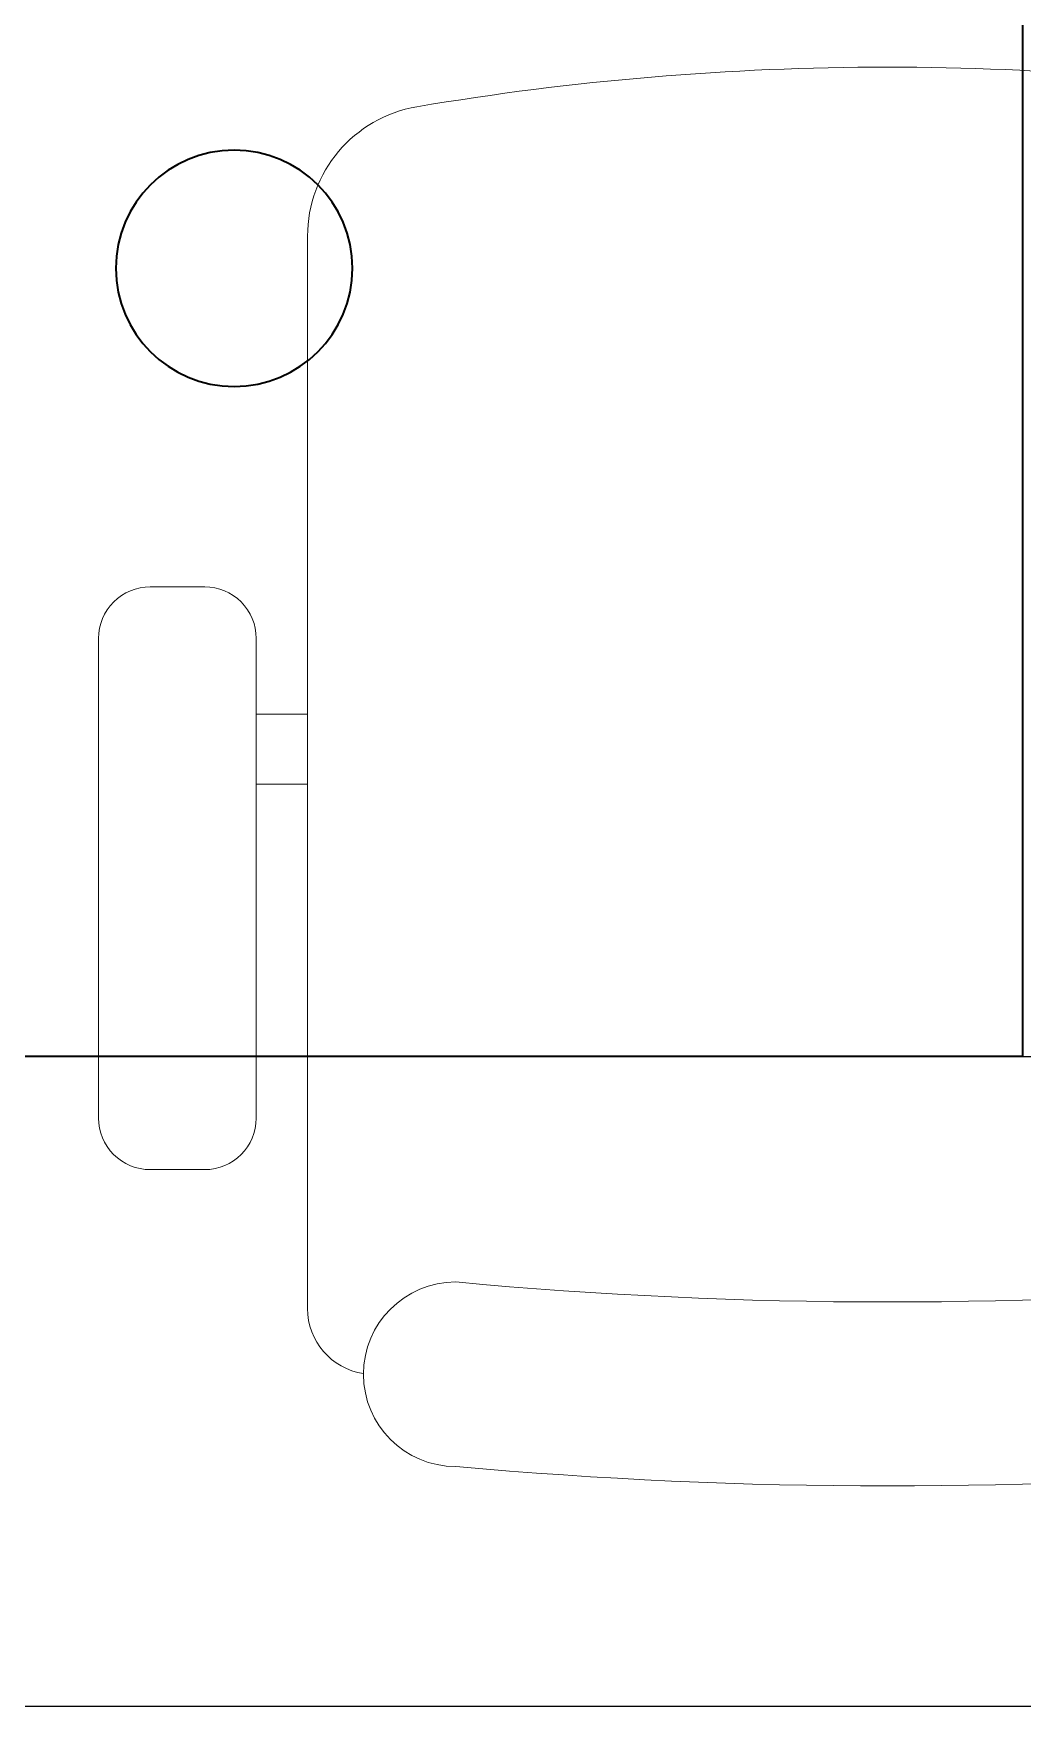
# Model space of a CAD drawing. Header units: inches. Extents: x -12418 to 57169, y -29325 to 19878.
# Drawn here: x 47583 to 47959, y -6847 to -6211 of the extents above; entities that cross this region are included whole.
import ezdxf
from ezdxf.enums import TextEntityAlignment as Align

# ---------------------------------------------------------------- set-up
doc = ezdxf.new("R2010")
doc.units = ezdxf.units.IN
doc.header["$LTSCALE"] = 25
doc.header["$MEASUREMENT"] = 0
doc.linetypes.add('DASHDOT', pattern=[25.4, 12.7, -6.35, 0, -6.35])
doc.layers.get('0').update_dxf_attribs({"color": 8})
doc.layers.add('00-Ground Floor$0$False Ceiling', color=251, linetype='Continuous')
for name, color, linetype, lineweight in [('00-Ground Floor$0$LOADING', 253, 'Continuous', 5), ('00-Ground Floor$0$Walls', 251, 'Continuous', 5), ('E-LITE-CIRC-NUMB', 6, 'Continuous', 25), ('E-LITE-CLNG', 150, 'Continuous', 35), ('E-LITE-CLNG-CNDT', 6, 'DASHDOT', 35), ('E-LITE-CTRL', 6, 'Continuous', 25), ('E-LITE-IDEN', 6, 'Continuous', 25)]:
    doc.layers.add(name, color=color, linetype=linetype, lineweight=lineweight)
doc.styles.add('DC_Simplex', font='SIMPLEX.shx', dxfattribs={"width": 0.7})

# ---------------------------------------------------------------- blocks, each defined once
blk = doc.blocks.new('00-Ground Floor$0$GF21018-P')
at = {"color": 0}
for p, q in [((-0.2206958158158443, 0.4756307261486727), (-0.2206958158158443, 0.0674977280054634)), ((-0.2805980196294406, 0.3422072443699342), (-0.2598282612620899, 0.3422072443699342)), ((-0.3002131404457629, 0.322592123553612), (-0.3002131404457629, 0.1400010304266672)), ((-0.2402131404457641, 0.322592123553612), (-0.2402131404457641, 0.1400010304266708)), ((-0.2402131404457641, 0.2937232591883401), (-0.2206958158158443, 0.2937232591883365)), ((-0.2402131404457641, 0.2670847420663591), (-0.2206958158158443, 0.2670847420663591)), ((-0.2805980196294406, 0.1203859096103415), (-0.2598282612620899, 0.120385909610345))]:
    blk.add_line(p, q, dxfattribs=at)
for centre, radius, start, end in [((-0.0001010474000793, -0.5294775460345988), 1.069482816835118, 80.36711584008485, 99.63288415991525), ((-0.1706958158158436, 0.4756307261486727), 0.05, 99.63288415991494, 180), ((-0.2805980196294406, 0.322592123553612), 0.0196151208163253, 90, 180.0000000000001), ((-0.2598282612620899, 0.322592123553612), 0.0196151208163253, 359.9999999999999, 90), ((-0.2805980196294406, 0.1400010304266672), 0.0196151208163253, 180.0000000000001, 270.0000000000004), ((-0.2598282612620899, 0.1400010304266708), 0.0196151208163253, 270.0000000000006, 359.9999999999999), ((-0.1642902328567111, 0.0424977280054613), 0.0351139560901341, 90.00000000000004, 270), ((-4.0174444003e-06, 1.846735474002139), 1.776735474005004, 264.6945553321505, 275.3052680112835), ((-0.1956958158158457, 0.0674977280054634), 0.025, 179.9999999999999, 261.4720758531367), ((-3.2405935642e-06, 1.831363171438854), 1.831363171441721, 264.8532206013883, 275.1469821681523)]:
    blk.add_arc(centre, radius, start, end, dxfattribs=at)
blk = doc.blocks.new('00-Ground Floor$0$A$Ce9e1c4c3')
at = {"layer": '00-Ground Floor$0$False Ceiling', "color": 254, "linetype": 'Continuous'}
blk.add_line((-54641.51130519886, -6599.999999999996), (-51257.63127118591, -6599.999999999996), dxfattribs=at)
at = {"layer": '00-Ground Floor$0$False Ceiling', "color": 254}
blk.add_line((-51257.63127118591, -6847.427106421263, -5.889685836021185e-07), (-54641.51130519886, -6847.427106421263, -5.889685836021185e-07), dxfattribs=at)
blk = doc.blocks.new('00-Ground Floor')
at = {"layer": '00-Ground Floor$0$Walls'}
blk.add_line((48817.92871180762, -6847.427106421208, -5.889685836021185e-07), (46362.92871180808, -6847.427106421208, -5.889685836021185e-07), dxfattribs=at)
at = {"layer": '00-Ground Floor$0$False Ceiling', "color": 254}
blk.add_blockref('00-Ground Floor$0$A$Ce9e1c4c3', (100000, 3.922645561091311e-24), dxfattribs=at)
at = {"layer": '00-Ground Floor$0$LOADING', "extrusion": (-2.240207019314473e-05, -7.774263848676311e-06, 0.9999999997188542), "xscale": 1000, "yscale": 1000, "zscale": 1000, "rotation": 359.9985892349694}
blk.add_blockref('00-Ground Floor$0$GF21018-P', (47908.05285970608, -6763.449113685559, -1.041019874287281), dxfattribs=at)
blk = doc.blocks.new('*U14')
blk.add_lwpolyline([(-299.9999999999544, 299.9999999999543), (-299.9999999999544, -299.9999999999548), (299.9999999999546, -299.9999999999543), (299.9999999999546, 299.9999999999548)], close=True)
blk.add_circle((0, 0), 45.00000000000001)
at = {"layer": 'E-LITE-CIRC-NUMB', "style": 'DC_Simplex', "width": 0.7, "flags": 8}
blk.add_attdef('CIRCUIT', text='', height=200, rotation=2.200405617713841e-06, dxfattribs=at).set_placement((-473.8980727184752, 299.9999999999545), align=Align.RIGHT)
at = {"layer": 'E-LITE-CTRL', "style": 'DC_Simplex', "width": 0.7, "flags": 8}
blk.add_attdef('CONTROL', (1118.898065037702, -934.9999999998631), '', height=200, rotation=359.9999977995944, dxfattribs=at)
at = {"layer": 'E-LITE-IDEN', "style": 'DC_Simplex', "width": 0.7, "flags": 8}
blk.add_attdef('TYPE', (-114.5705741896871, 448.5510120811059), '', height=200, rotation=359.9999977995944, dxfattribs=at)

msp = doc.modelspace()

# ---------------------------------------------------------------- block references
at = {"layer": 'E-LITE-CLNG', "xscale": -1}
msp.add_blockref('*U14', (47659.44001700643, -6300.000000000045), dxfattribs=at)
at = {"layer": 'E-LITE-CLNG-CNDT'}
msp.add_blockref('00-Ground Floor', (0, 0), dxfattribs=at)

doc.saveas('drawing.dxf')
